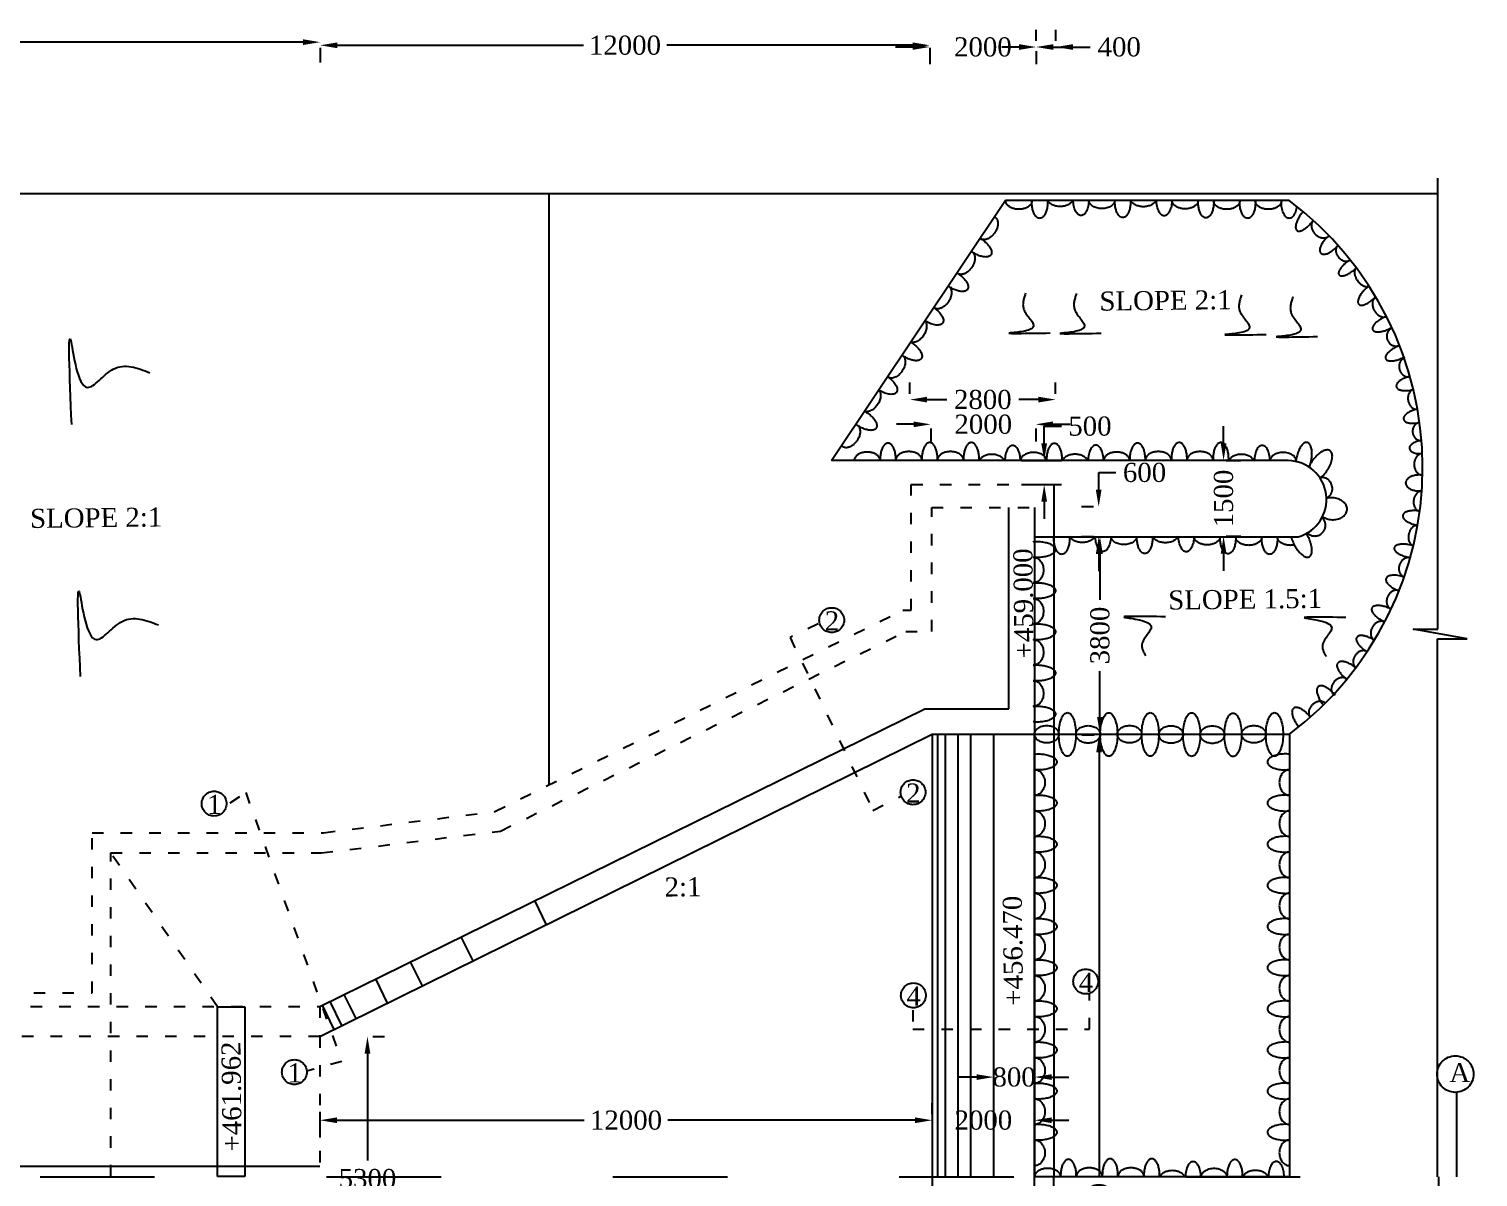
# Model space of a CAD drawing. Header units: inches. Extents: x 84.7 to 174.4, y 40.8 to 102.2.
# Drawn here: x 140.07 to 155.25, y 71.95 to 83.98 of the extents above; entities that cross this region are included whole.
import ezdxf

# ---------------------------------------------------------------- set-up
doc = ezdxf.new("R2010")
doc.units = ezdxf.units.IN
doc.header["$MEASUREMENT"] = 0
doc.linetypes.add('ACAD_ISO03W100', pattern=[30, 12, -18])
doc.layers.add('DIMENSION', color=7, linetype='Continuous')
doc.layers.add('DRAWING', color=7, linetype='Continuous')
doc.styles.get("Standard").update_dxf_attribs({"font": 'times.ttf', "height": 0.2})
doc.dimstyles.get("Standard").update_dxf_attribs({"dimtxt": 0.2, "dimasz": 0.18, "dimexe": 0.18, "dimexo": 0.0625, "dimgap": 0.09, "dimtad": 0, "dimtih": 1, "dimtoh": 1, "dimdec": 4, "dimzin": 0, "dimdsep": 46, "dimtxsty": 'Standard', "dimcen": 0.09, "dimadec": 0, "dimazin": 0, "dimtfac": 1, "dimtdec": 4, "dimtofl": 0, "dimtmove": 0, "dimatfit": 3, "dimfxl": 1, "dimtolj": 1, "dimtzin": 0, "dimarcsym": 0})
picture_1 = doc.add_image_def('image1.jpg', size_in_pixel=(7220, 4926))

# ---------------------------------------------------------------- blocks, each defined once
blk = doc.blocks.new('*D30')
at = {"layer": 'Defpoints', "color": 0, "linetype": 'ACAD_ISO03W100', "transparency": 16777216}
for p in [(106.516, 83.843), (143.124, 83.844), (143.124, 83.84)]:
    blk.add_point(p, dxfattribs=at)
at = {"layer": 'DIMENSION', "color": 0, "linetype": 'ACAD_ISO03W100', "lineweight": -2, "transparency": 16777216}
for p, q in [((106.516, 83.78), (106.516, 83.66)), ((106.696, 83.84), (124.373, 83.84)), ((142.944, 83.84), (125.268, 83.84)), ((143.124, 83.781), (143.124, 83.66))]:
    blk.add_line(p, q, dxfattribs=at)
at = {"layer": 'DIMENSION', "color": 0, "linetype": 'ACAD_ISO03W100', "transparency": 16777216}
for points in [[(106.696, 83.87), (106.696, 83.81), (106.516, 83.84)], [(142.944, 83.87), (142.944, 83.81), (143.124, 83.84)]]:
    blk.add_solid(points, dxfattribs=at)
at = {"layer": 'DIMENSION', "color": 0, "linetype": 'ACAD_ISO03W100', "transparency": 16777216, "insert": (124.82, 83.84), "char_height": 0.2, "attachment_point": 5}
blk.add_mtext('\\A1;68750', dxfattribs=at)
blk = doc.blocks.new('*D31')
at = {"layer": 'Defpoints', "color": 0, "linetype": 'ACAD_ISO03W100', "transparency": 16777216}
for p in [(143.124, 83.84), (149.508, 83.844), (149.508, 83.807)]:
    blk.add_point(p, dxfattribs=at)
at = {"layer": 'DIMENSION', "color": 0, "linetype": 'ACAD_ISO03W100', "lineweight": -2, "transparency": 16777216}
for p, q in [((143.304, 83.807), (145.88, 83.807)), ((149.328, 83.807), (146.753, 83.807)), ((149.508, 83.781), (149.508, 83.627)), ((143.124, 83.778), (143.124, 83.627))]:
    blk.add_line(p, q, dxfattribs=at)
at = {"layer": 'DIMENSION', "color": 0, "linetype": 'ACAD_ISO03W100', "transparency": 16777216}
for points in [[(143.304, 83.837), (143.304, 83.777), (143.124, 83.807)], [(149.328, 83.837), (149.328, 83.777), (149.508, 83.807)]]:
    blk.add_solid(points, dxfattribs=at)
at = {"layer": 'DIMENSION', "color": 0, "linetype": 'ACAD_ISO03W100', "transparency": 16777216, "insert": (146.316, 83.807), "char_height": 0.2, "attachment_point": 5}
blk.add_mtext('\\A1;12000', dxfattribs=at)
blk = doc.blocks.new('*D32')
at = {"layer": 'Defpoints', "color": 0, "linetype": 'ACAD_ISO03W100', "transparency": 16777216}
for p in [(149.508, 83.807), (150.623, 83.807), (150.623, 83.789)]:
    blk.add_point(p, dxfattribs=at)
at = {"layer": 'DIMENSION', "color": 0, "linetype": 'ACAD_ISO03W100', "lineweight": -2, "transparency": 16777216}
for p, q in [((149.328, 83.789), (149.148, 83.789)), ((150.803, 83.789), (150.983, 83.789)), ((149.508, 83.744), (149.508, 83.609)), ((150.623, 83.744), (150.623, 83.609))]:
    blk.add_line(p, q, dxfattribs=at)
at = {"layer": 'DIMENSION', "color": 0, "linetype": 'ACAD_ISO03W100', "transparency": 16777216}
for points in [[(149.328, 83.819), (149.328, 83.759), (149.508, 83.789)], [(150.803, 83.819), (150.803, 83.759), (150.623, 83.789)]]:
    blk.add_solid(points, dxfattribs=at)
at = {"layer": 'DIMENSION', "color": 0, "linetype": 'ACAD_ISO03W100', "transparency": 16777216, "insert": (150.065, 83.789), "char_height": 0.2, "attachment_point": 5}
blk.add_mtext('\\A1;2000', dxfattribs=at)
blk = doc.blocks.new('*D33')
at = {"layer": 'Defpoints', "color": 0, "linetype": 'ACAD_ISO03W100', "transparency": 16777216}
for p in [(150.623, 83.789), (150.829, 83.789), (150.829, 83.789)]:
    blk.add_point(p, dxfattribs=at)
at = {"layer": 'DIMENSION', "color": 0, "linetype": 'ACAD_ISO03W100', "lineweight": -2, "transparency": 16777216}
for p, q in [((150.623, 83.852), (150.623, 83.969)), ((150.829, 83.852), (150.829, 83.969)), ((150.443, 83.789), (150.263, 83.789)), ((151.009, 83.789), (151.189, 83.789))]:
    blk.add_line(p, q, dxfattribs=at)
at = {"layer": 'DIMENSION', "color": 0, "linetype": 'ACAD_ISO03W100', "transparency": 16777216}
for points in [[(150.443, 83.819), (150.443, 83.759), (150.623, 83.789)], [(151.009, 83.819), (151.009, 83.759), (150.829, 83.789)]]:
    blk.add_solid(points, dxfattribs=at)
at = {"layer": 'DIMENSION', "color": 0, "linetype": 'ACAD_ISO03W100', "transparency": 16777216, "insert": (151.493, 83.789), "char_height": 0.2, "attachment_point": 5}
blk.add_mtext('\\A1;400', dxfattribs=at)
blk = doc.blocks.new('*D87')
at = {"layer": 'Defpoints', "color": 0, "linetype": 'ACAD_ISO03W100', "transparency": 16777216}
for p in [(143.12, 72.7), (149.534, 72.7), (149.534, 72.548)]:
    blk.add_point(p, dxfattribs=at)
at = {"layer": 'DRAWING', "color": 0, "linetype": 'ACAD_ISO03W100', "lineweight": -2, "transparency": 16777216}
for p, q in [((143.12, 72.637), (143.12, 72.368)), ((149.534, 72.637), (149.534, 72.368)), ((143.3, 72.548), (145.89, 72.548)), ((149.354, 72.548), (146.764, 72.548))]:
    blk.add_line(p, q, dxfattribs=at)
at = {"layer": 'DRAWING', "color": 0, "linetype": 'ACAD_ISO03W100', "transparency": 16777216}
for points in [[(143.3, 72.578), (143.3, 72.518), (143.12, 72.548)], [(149.354, 72.578), (149.354, 72.518), (149.534, 72.548)]]:
    blk.add_solid(points, dxfattribs=at)
at = {"layer": 'DRAWING', "color": 0, "linetype": 'ACAD_ISO03W100', "transparency": 16777216, "insert": (146.327, 72.548), "char_height": 0.2, "attachment_point": 5}
blk.add_mtext('\\A1;12000', dxfattribs=at)
blk = doc.blocks.new('*D88')
at = {"layer": 'Defpoints', "color": 0, "linetype": 'ACAD_ISO03W100', "transparency": 16777216}
for p in [(149.534, 72.548), (150.606, 72.548), (150.606, 72.548)]:
    blk.add_point(p, dxfattribs=at)
at = {"layer": 'DRAWING', "color": 0, "linetype": 'ACAD_ISO03W100', "lineweight": -2, "transparency": 16777216}
for p, q in [((149.534, 72.61), (149.534, 72.728)), ((150.606, 72.61), (150.606, 72.728)), ((149.354, 72.548), (149.174, 72.548)), ((150.786, 72.548), (150.966, 72.548))]:
    blk.add_line(p, q, dxfattribs=at)
at = {"layer": 'DRAWING', "color": 0, "linetype": 'ACAD_ISO03W100', "transparency": 16777216}
for points in [[(149.354, 72.578), (149.354, 72.518), (149.534, 72.548)], [(150.786, 72.578), (150.786, 72.518), (150.606, 72.548)]]:
    blk.add_solid(points, dxfattribs=at)
at = {"layer": 'DRAWING', "color": 0, "linetype": 'ACAD_ISO03W100', "transparency": 16777216, "insert": (150.07, 72.548), "char_height": 0.2, "attachment_point": 5}
blk.add_mtext('\\A1;2000', dxfattribs=at)
blk = doc.blocks.new('*D89')
at = {"layer": 'Defpoints', "color": 0, "linetype": 'ACAD_ISO03W100', "transparency": 16777216}
for p in [(143.612, 73.426), (143.612, 70.446), (143.619, 70.446)]:
    blk.add_point(p, dxfattribs=at)
at = {"layer": 'DRAWING', "color": 0, "linetype": 'ACAD_ISO03W100', "lineweight": -2, "transparency": 16777216}
for p, q in [((143.674, 73.426), (143.799, 73.426)), ((143.619, 73.246), (143.619, 72.128)), ((143.619, 70.626), (143.619, 71.745)), ((143.674, 70.446), (143.799, 70.446))]:
    blk.add_line(p, q, dxfattribs=at)
at = {"layer": 'DRAWING', "color": 0, "linetype": 'ACAD_ISO03W100', "transparency": 16777216}
for points in [[(143.589, 73.246), (143.649, 73.246), (143.619, 73.426)], [(143.589, 70.626), (143.649, 70.626), (143.619, 70.446)]]:
    blk.add_solid(points, dxfattribs=at)
at = {"layer": 'DRAWING', "color": 0, "linetype": 'ACAD_ISO03W100', "transparency": 16777216, "insert": (143.619, 71.936), "char_height": 0.2, "attachment_point": 5}
blk.add_mtext('\\A1;5300', dxfattribs=at)
blk = doc.blocks.new('*D90')
at = {"layer": 'Defpoints', "color": 0, "linetype": 'ACAD_ISO03W100', "transparency": 16777216}
for p in [(152.55, 79.457), (152.586, 79.457), (152.55, 78.664)]:
    blk.add_point(p, dxfattribs=at)
at = {"layer": 'DRAWING', "color": 0, "linetype": 'ACAD_ISO03W100', "lineweight": -2, "transparency": 16777216}
for p, q in [((152.586, 79.637), (152.586, 79.817)), ((152.613, 79.457), (152.766, 79.457)), ((152.613, 78.664), (152.766, 78.664)), ((152.586, 78.484), (152.586, 78.304))]:
    blk.add_line(p, q, dxfattribs=at)
at = {"layer": 'DRAWING', "color": 0, "linetype": 'ACAD_ISO03W100', "transparency": 16777216}
for points in [[(152.556, 79.637), (152.616, 79.637), (152.586, 79.457)], [(152.556, 78.484), (152.616, 78.484), (152.586, 78.664)]]:
    blk.add_solid(points, dxfattribs=at)
at = {"layer": 'DRAWING', "color": 0, "linetype": 'ACAD_ISO03W100', "transparency": 16777216, "insert": (152.586, 79.06), "char_height": 0.2, "attachment_point": 5, "rotation": 90}
blk.add_mtext('\\A1;1500', dxfattribs=at)
blk = doc.blocks.new('*D91')
at = {"layer": 'Defpoints', "color": 0, "linetype": 'ACAD_ISO03W100', "transparency": 16777216}
for p in [(151.278, 78.972), (151.286, 78.972), (151.286, 78.659)]:
    blk.add_point(p, dxfattribs=at)
at = {"layer": 'DRAWING', "color": 0, "linetype": 'ACAD_ISO03W100', "lineweight": -2, "transparency": 16777216}
for p, q in [((151.278, 79.152), (151.278, 79.332)), ((151.278, 79.332), (151.458, 79.332)), ((151.224, 78.972), (151.098, 78.972)), ((151.224, 78.659), (151.098, 78.659)), ((151.278, 78.479), (151.278, 78.299))]:
    blk.add_line(p, q, dxfattribs=at)
at = {"layer": 'DRAWING', "color": 0, "linetype": 'ACAD_ISO03W100', "transparency": 16777216}
for points in [[(151.248, 79.152), (151.308, 79.152), (151.278, 78.972)], [(151.248, 78.479), (151.308, 78.479), (151.278, 78.659)]]:
    blk.add_solid(points, dxfattribs=at)
at = {"layer": 'DRAWING', "color": 0, "linetype": 'ACAD_ISO03W100', "transparency": 16777216, "insert": (151.758, 79.332), "char_height": 0.2, "attachment_point": 5}
blk.add_mtext('\\A1;600', dxfattribs=at)
blk = doc.blocks.new('*D92')
at = {"layer": 'Defpoints', "color": 0, "linetype": 'ACAD_ISO03W100', "transparency": 16777216}
for p in [(150.406, 79.457), (150.707, 79.457), (150.406, 79.206)]:
    blk.add_point(p, dxfattribs=at)
at = {"layer": 'DRAWING', "color": 0, "linetype": 'ACAD_ISO03W100', "lineweight": -2, "transparency": 16777216}
for p, q in [((150.707, 79.637), (150.707, 79.817)), ((150.707, 79.817), (150.887, 79.817)), ((150.468, 79.457), (150.887, 79.457)), ((150.468, 79.206), (150.887, 79.206)), ((150.707, 79.026), (150.707, 78.846))]:
    blk.add_line(p, q, dxfattribs=at)
at = {"layer": 'DRAWING', "color": 0, "linetype": 'ACAD_ISO03W100', "transparency": 16777216}
for points in [[(150.677, 79.637), (150.737, 79.637), (150.707, 79.457)], [(150.677, 79.026), (150.737, 79.026), (150.707, 79.206)]]:
    blk.add_solid(points, dxfattribs=at)
at = {"layer": 'DRAWING', "color": 0, "linetype": 'ACAD_ISO03W100', "transparency": 16777216, "insert": (151.186, 79.817), "char_height": 0.2, "attachment_point": 5}
blk.add_mtext('\\A1;500', dxfattribs=at)
blk = doc.blocks.new('*D93')
at = {"layer": 'Defpoints', "color": 0, "linetype": 'ACAD_ISO03W100', "transparency": 16777216}
for p in [(149.519, 79.854), (150.618, 79.854), (150.618, 79.837)]:
    blk.add_point(p, dxfattribs=at)
at = {"layer": 'DRAWING', "color": 0, "linetype": 'ACAD_ISO03W100', "lineweight": -2, "transparency": 16777216}
for p, q in [((149.339, 79.837), (149.159, 79.837)), ((150.798, 79.837), (150.978, 79.837)), ((149.519, 79.792), (149.519, 79.657)), ((150.618, 79.792), (150.618, 79.657))]:
    blk.add_line(p, q, dxfattribs=at)
at = {"layer": 'DRAWING', "color": 0, "linetype": 'ACAD_ISO03W100', "transparency": 16777216}
for points in [[(149.339, 79.867), (149.339, 79.807), (149.519, 79.837)], [(150.798, 79.867), (150.798, 79.807), (150.618, 79.837)]]:
    blk.add_solid(points, dxfattribs=at)
at = {"layer": 'DRAWING', "color": 0, "linetype": 'ACAD_ISO03W100', "transparency": 16777216, "insert": (150.069, 79.837), "char_height": 0.2, "attachment_point": 5}
blk.add_mtext('\\A1;2000', dxfattribs=at)
blk = doc.blocks.new('*D94')
at = {"layer": 'Defpoints', "color": 0, "linetype": 'ACAD_ISO03W100', "transparency": 16777216}
for p in [(149.301, 80.094), (150.827, 80.096), (150.827, 80.094)]:
    blk.add_point(p, dxfattribs=at)
at = {"layer": 'DRAWING', "color": 0, "linetype": 'ACAD_ISO03W100', "lineweight": -2, "transparency": 16777216}
for p, q in [((149.301, 80.156), (149.301, 80.276)), ((150.827, 80.156), (150.827, 80.276)), ((149.481, 80.096), (149.687, 80.096)), ((150.647, 80.096), (150.441, 80.096))]:
    blk.add_line(p, q, dxfattribs=at)
at = {"layer": 'DRAWING', "color": 0, "linetype": 'ACAD_ISO03W100', "transparency": 16777216}
for points in [[(149.481, 80.126), (149.481, 80.066), (149.301, 80.096)], [(150.647, 80.126), (150.647, 80.066), (150.827, 80.096)]]:
    blk.add_solid(points, dxfattribs=at)
at = {"layer": 'DRAWING', "color": 0, "linetype": 'ACAD_ISO03W100', "transparency": 16777216, "insert": (150.064, 80.096), "char_height": 0.2, "attachment_point": 5}
blk.add_mtext('\\A1;2800', dxfattribs=at)
blk = doc.blocks.new('*D95')
at = {"layer": 'Defpoints', "color": 0, "linetype": 'ACAD_ISO03W100', "transparency": 16777216}
for p in [(151.278, 78.659), (151.278, 76.591), (151.291, 76.591)]:
    blk.add_point(p, dxfattribs=at)
at = {"layer": 'DRAWING', "color": 0, "linetype": 'ACAD_ISO03W100', "lineweight": -2, "transparency": 16777216}
for p, q in [((151.341, 78.659), (151.471, 78.659)), ((151.291, 78.479), (151.291, 77.999)), ((151.291, 76.771), (151.291, 77.251)), ((151.341, 76.591), (151.471, 76.591))]:
    blk.add_line(p, q, dxfattribs=at)
at = {"layer": 'DRAWING', "color": 0, "linetype": 'ACAD_ISO03W100', "transparency": 16777216}
for points in [[(151.261, 78.479), (151.321, 78.479), (151.291, 78.659)], [(151.261, 76.771), (151.321, 76.771), (151.291, 76.591)]]:
    blk.add_solid(points, dxfattribs=at)
at = {"layer": 'DRAWING', "color": 0, "linetype": 'ACAD_ISO03W100', "transparency": 16777216, "insert": (151.291, 77.625), "char_height": 0.2, "attachment_point": 5, "rotation": 90}
blk.add_mtext('\\A1;3800', dxfattribs=at)
blk = doc.blocks.new('*D96')
at = {"layer": 'Defpoints', "color": 0, "linetype": 'ACAD_ISO03W100', "transparency": 16777216}
for p in [(151.282, 76.582), (151.294, 76.582), (151.276, 67.319)]:
    blk.add_point(p, dxfattribs=at)
at = {"layer": 'DRAWING', "color": 0, "linetype": 'ACAD_ISO03W100', "lineweight": -2, "transparency": 16777216}
for p, q in [((151.232, 76.582), (151.102, 76.582)), ((151.282, 76.402), (151.282, 71.95)), ((151.282, 67.499), (151.282, 71.077)), ((151.338, 67.319), (151.462, 67.319))]:
    blk.add_line(p, q, dxfattribs=at)
at = {"layer": 'DRAWING', "color": 0, "linetype": 'ACAD_ISO03W100', "transparency": 16777216}
for points in [[(151.252, 76.402), (151.312, 76.402), (151.282, 76.582)], [(151.252, 67.499), (151.312, 67.499), (151.282, 67.319)]]:
    blk.add_solid(points, dxfattribs=at)
at = {"layer": 'DRAWING', "color": 0, "linetype": 'ACAD_ISO03W100', "transparency": 16777216, "insert": (151.282, 71.514), "char_height": 0.2, "attachment_point": 5, "rotation": 90}
blk.add_mtext('\\A1;17000', dxfattribs=at)
blk = doc.blocks.new('*D123')
at = {"layer": 'Defpoints', "color": 0, "linetype": 'ACAD_ISO03W100', "transparency": 16777216}
for p in [(150.178, 72.974), (150.606, 73), (150.606, 72.974)]:
    blk.add_point(p, dxfattribs=at)
at = {"layer": 'DIMENSION', "color": 0, "linetype": 'ACAD_ISO03W100', "lineweight": -2, "transparency": 16777216}
for p, q in [((150.178, 73.036), (150.178, 73.18)), ((150.606, 73.036), (150.606, 73.18)), ((149.998, 73), (149.818, 73)), ((150.786, 73), (150.966, 73))]:
    blk.add_line(p, q, dxfattribs=at)
at = {"layer": 'DIMENSION', "color": 0, "linetype": 'ACAD_ISO03W100', "transparency": 16777216}
for points in [[(149.998, 73.03), (149.998, 72.97), (150.178, 73)], [(150.786, 73.03), (150.786, 72.97), (150.606, 73)]]:
    blk.add_solid(points, dxfattribs=at)
at = {"layer": 'DIMENSION', "color": 0, "linetype": 'ACAD_ISO03W100', "transparency": 16777216, "insert": (150.392, 73), "char_height": 0.2, "attachment_point": 5}
blk.add_mtext('\\A1;800', dxfattribs=at)

msp = doc.modelspace()

# ---------------------------------------------------------------- linework, layer by layer
at = {"layer": 'DRAWING', "linetype": 'ACAD_ISO03W100', "ltscale": 0.01}
for p, q in [((149.31529, 77.89033), (149.31529, 79.20638)), ((149.31529, 79.20638), (150.80906, 79.20638)), ((149.52972, 77.66833), (149.52972, 78.96613)), ((149.52972, 78.96613), (150.60644, 78.96613)), ((144.95205, 75.78057), (149.22533, 77.89033)), ((149.22533, 77.89033), (149.31529, 77.89033)), ((145.01389, 75.57741), (149.25612, 77.66833)), ((149.25612, 77.66833), (149.52972, 77.66833)), ((143.1601, 75.55942), (144.95205, 75.78057)), ((140.73369, 73.88278), (140.73369, 75.55942)), ((140.73369, 75.55942), (143.1601, 75.55942)), ((143.13754, 75.34711), (145.01389, 75.57741)), ((140.93066, 71.95969), (140.93066, 75.34711)), ((140.93066, 75.34711), (143.13754, 75.34711))]:
    msp.add_line(p, q, dxfattribs=at)
at = {"layer": 'DRAWING', "ltscale": 0.01}
for p, q in [((150.80906, 79.20638), (150.80906, 71.95484)), ((150.60644, 78.96613), (150.60644, 71.95484)), ((150.60644, 64.94355), (150.60644, 71.95484)), ((150.80906, 64.7033), (150.80906, 71.95484))]:
    msp.add_line(p, q, dxfattribs=at)
at = {"layer": 'DRAWING', "linetype": 'ACAD_ISO03W100'}
for points in [[(154.82772, 71.95484), (154.82772, 77.59009), (155.13766, 77.59009), (154.57305, 77.69194), (154.8301, 77.69194), (154.8301, 82.41389)], [(145.51991, 82.25403), (145.51991, 76.06092)], [(153.2624, 79.45676), (148.48071, 79.45676), (150.30154, 82.18327), (153.27037, 82.18327)], [(143.1199, 73.74003), (149.45764, 76.85697), (150.33685, 76.85697), (150.33685, 78.96613)], [(150.60644, 78.65874), (153.36633, 78.65874)], [(143.1199, 73.42623), (149.53417, 76.59088), (150.60644, 76.59088)], [(149.53417, 76.59088), (149.53417, 67.3188)], [(149.5909, 76.59088), (149.5909, 71.95484)], [(149.66811, 76.59088), (149.66811, 71.95484)], [(149.80244, 76.59088), (149.80244, 71.95484)], [(149.93678, 76.59088), (149.93678, 71.95484)], [(150.17765, 76.59088), (150.17765, 71.95484)], [(145.36692, 74.84862), (145.49142, 74.59628)], [(144.59738, 74.46895), (144.72188, 74.21661)], [(144.06732, 74.20743), (144.19181, 73.95509)], [(143.70241, 74.02739), (143.82691, 73.77505)], [(143.22401, 73.79136), (143.34851, 73.53902)], [(143.37274, 73.86474), (143.49724, 73.6124)], [(143.14348, 73.75163), (143.26798, 73.49929)]]:
    msp.add_lwpolyline(points, dxfattribs=at)
at = {"layer": 'DRAWING'}
for points in [[(137.53655, 82.25403), (154.8301, 82.25403)], [(92.37071, 71.95484), (92.37071, 68.95601), (91.86949, 68.95601), (92.76948, 68.63257), (92.37436, 68.63257), (92.37436, 63.51452), (154.81658, 63.51452), (154.81658, 68.7562), (155.17506, 68.7562), (154.29137, 68.94757), (154.84136, 68.94757), (154.84136, 71.95484)], [(106.49099, 72.06836), (143.1199, 72.06836)]]:
    msp.add_lwpolyline(points, dxfattribs=at)
at = {"layer": 'DRAWING', "linetype": 'ACAD_ISO03W100', "ltscale": 0.01}
for points in [[(148.34079, 77.74835), (148.04478, 77.60598), (148.91327, 75.79248), (149.20343, 75.93863)], [(142.18158, 75.87205), (142.34407, 75.98026), (143.34885, 73.16459), (142.97957, 73.0613)], [(142.0464, 73.73704), (140.93066, 75.34711)], [(108.92459, 73.88278), (140.73369, 73.88278)], [(149.3299, 73.70189), (149.3299, 73.50178), (151.18029, 73.50178), (151.18029, 73.86536)], [(143.1199, 73.42623), (143.1199, 71.97287)]]:
    msp.add_lwpolyline(points, dxfattribs=at)
at = {"layer": 'DRAWING', "linetype": 'ACAD_ISO03W100'}
for points in [[(150.60644, 76.59088), (153.27736, 76.59088), (153.27736, 71.95484), (150.60644, 71.95484)], [(142.0464, 73.73704), (142.33612, 73.73704), (142.33612, 71.95782), (142.0464, 71.95782)]]:
    msp.add_lwpolyline(points, close=True, dxfattribs=at)
at = {"layer": 'DRAWING', "linetype": 'ACAD_ISO03W100', "ltscale": 0.01}
msp.add_lwpolyline([(106.49099, 73.74003), (143.1199, 73.74003), (143.1199, 73.42623), (106.49099, 73.42623)], close=True, dxfattribs=at)
at = {"layer": 'DRAWING', "linetype": 'ACAD_ISO03W100', "ltscale": 0.1}
msp.add_lwpolyline([(92.18963, 72.87148), (92.18963, 71.95484), (155.02789, 71.95484), (155.02789, 72.84073)], dxfattribs=at)
at = {"layer": 'DRAWING', "linetype": 'ACAD_ISO03W100'}
for centre, radius in [((148.48128, 77.78641), 0.13013), ((149.33327, 75.98339), 0.13013), ((142.01273, 75.86442), 0.13013), ((151.14193, 74.00099), 0.13013), ((149.33726, 73.85591), 0.13013), ((142.85367, 73.05244), 0.13013), ((155.01282, 73.0312), 0.19106)]:
    msp.add_circle(centre, radius, dxfattribs=at)
for centre, radius, start, end in [((151.17462, 79.38445), 3.49651, 306.969078, 53.174192), ((153.25805, 79.05042), 0.40636, 285.4544, 89.386782)]:
    msp.add_arc(centre, radius, start, end, dxfattribs=at)
at = {"layer": 'DRAWING', "linetype": 'ACAD_ISO03W100', "extrusion": (0, 0, -1)}
for centre, major_axis, ratio, start_param, end_param in [((150.44162, 82.17808), (-0.13669, 0), 0.65225878, 3.08338126, 6.34139671), ((150.65995, 82.16144), (0, -0.16713), 0.4909089, 4.58137494, 7.98499568), ((150.87454, 82.20721), (-0.13669, 0), 0.65225878, 3.41344566, 6.0113323), ((151.09287, 82.19056), (0, -0.16713), 0.4909089, 4.75604533, 7.81032529), ((151.31137, 82.18589), (-0.13669, 0), 0.65225878, 3.17096574, 6.25381222), ((151.52969, 82.16924), (0, -0.16713), 0.4909089, 4.62835442, 7.9380162), ((151.74565, 82.20534), (-0.13669, 0), 0.65225878, 3.39172166, 6.0330563), ((151.96398, 82.18869), (0, -0.16713), 0.4909089, 4.74484075, 7.82152986), ((152.18267, 82.18327), (-0.13669, 0), 0.65225878, 3.14159265, 6.28318531), ((152.401, 82.16662), (0, -0.16713), 0.4909089, 4.61262046, 7.95375015), ((152.61909, 82.17808), (-0.13669, 0), 0.65225878, 3.08338126, 6.34139671), ((152.83742, 82.16144), (0, -0.16713), 0.4909089, 4.58137494, 7.98499568), ((153.05521, 82.17808), (-0.13669, 0), 0.65225878, 3.08338126, 6.34139671), ((153.27354, 82.16144), (0, -0.16713), 0.4909089, 4.96612409, 7.98499568), ((150.11594, 81.89506), (-0.07547, -0.11396), 0.65225878, 3.08338126, 6.34139671), ((150.00956, 81.70428), (0.13934, -0.09228), 0.4909089, 4.58137494, 7.98499568), ((149.87513, 81.53145), (-0.07547, -0.11396), 0.65225878, 3.08338126, 6.34139671), ((149.76426, 81.34329), (0.13934, -0.09228), 0.4909089, 4.61262046, 7.95375015), ((149.62983, 81.17045), (-0.07547, -0.11396), 0.65225878, 3.14159265, 6.28318531), ((149.50456, 80.99112), (0.13934, -0.09228), 0.4909089, 4.74484075, 7.82152986), ((149.37013, 80.81828), (-0.07547, -0.11396), 0.65225878, 3.39172166, 6.0330563), ((149.28098, 80.6183), (0.13934, -0.09228), 0.4909089, 4.62835442, 7.9380162), ((149.14655, 80.44546), (-0.07547, -0.11396), 0.65225878, 3.17096574, 6.25381222), ((149.02201, 80.26587), (0.13934, -0.09228), 0.4909089, 4.75604533, 7.81032529), ((148.88758, 80.09304), (-0.07547, -0.11396), 0.65225878, 3.41344566, 6.0113323), ((148.80725, 79.88885), (0.13934, -0.09228), 0.4909089, 4.58137494, 7.98499568), ((148.67282, 79.71601), (-0.07547, -0.11396), 0.65225878, 3.08338126, 6.34139671), ((150.8907, 78.6421), (0, -0.16713), 0.4909089, 4.58137494, 7.98499568), ((151.10529, 78.68787), (-0.13669, 0), 0.65225878, 3.41344566, 6.0113323), ((151.32362, 78.67123), (0, -0.16713), 0.4909089, 4.75604533, 7.81032529), ((151.54212, 78.66655), (-0.13669, 0), 0.65225878, 3.17096574, 6.25381222), ((151.76045, 78.6499), (0, -0.16713), 0.4909089, 4.62835442, 7.9380162), ((151.97641, 78.686), (-0.13669, 0), 0.65225878, 3.39172166, 6.0330563), ((152.19473, 78.66935), (0, -0.16713), 0.4909089, 4.74484075, 7.82152986), ((152.41342, 78.66393), (-0.13669, 0), 0.65225878, 3.14159265, 6.28318531), ((152.63175, 78.64729), (0, -0.16713), 0.4909089, 4.61262046, 7.95375015), ((152.84984, 78.65874), (-0.13669, 0), 0.65225878, 3.08338126, 6.34139671), ((153.06817, 78.6421), (0, -0.16713), 0.4909089, 4.58137494, 7.98499568), ((153.28597, 78.65874), (-0.13669, 0), 0.65225878, 4.40445184, 6.34139671), ((150.63438, 78.52571), (0.19007, 0), 0.43915429, 4.48832776, 8.07804286), ((150.59215, 78.31023), (0, 0.1341), 0.80523121, 0, 3.14159265), ((150.63438, 78.09476), (0.19007, 0), 0.43915429, 4.48832776, 8.07804286), ((150.59215, 77.87928), (0, 0.1341), 0.80523121, 0, 3.14159265), ((150.63438, 77.6638), (0.19007, 0), 0.43915429, 4.48832776, 8.07804286), ((150.59215, 77.44832), (0, 0.1341), 0.80523121, 0, 3.14159265), ((150.63438, 77.23284), (0.19007, 0), 0.43915429, 4.48832776, 8.07804286), ((150.59215, 77.01736), (0, 0.1341), 0.80523121, 0, 3.14159265), ((150.63438, 76.80189), (0.19007, 0), 0.43915429, 4.48832776, 8.07804286), ((150.64867, 76.30094), (0.19007, 0), 0.43915429, 4.48832776, 8.07804286), ((150.60644, 76.08546), (0, 0.1341), 0.80523121, 0, 3.14159265), ((150.64867, 75.86998), (0.19007, 0), 0.43915429, 4.48832776, 8.07804286), ((150.60644, 75.6545), (0, 0.1341), 0.80523121, 0, 3.14159265), ((150.64867, 75.43902), (0.19007, 0), 0.43915429, 4.48832776, 8.07804286), ((150.60644, 75.22355), (0, 0.1341), 0.80523121, 0, 3.14159265), ((150.64867, 75.00807), (0.19007, 0), 0.43915429, 4.48832776, 8.07804286), ((150.60644, 74.79259), (0, 0.1341), 0.80523121, 0, 3.14159265), ((150.64867, 74.57711), (0.19007, 0), 0.43915429, 4.48832776, 8.07804286), ((150.60644, 74.36163), (0, 0.1341), 0.80523121, 0, 3.14159265), ((150.64867, 74.14615), (0.19007, 0), 0.43915429, 4.48832776, 8.07804286), ((150.60644, 73.93068), (0, 0.1341), 0.80523121, 0, 3.14159265), ((150.64867, 73.7152), (0.19007, 0), 0.43915429, 4.48832776, 8.07804286), ((150.60644, 73.49972), (0, 0.1341), 0.80523121, 0, 3.14159265), ((150.64867, 73.28424), (0.19007, 0), 0.43915429, 4.48832776, 8.07804286), ((150.60644, 73.06876), (0, 0.1341), 0.80523121, 0, 3.14159265), ((150.64867, 72.85329), (0.19007, 0), 0.43915429, 4.48832776, 8.07804286), ((150.60644, 72.63781), (0, 0.1341), 0.80523121, 0, 3.14159265), ((150.64867, 72.42233), (0.19007, 0), 0.43915429, 4.48832776, 8.07804286), ((150.60644, 72.20685), (0, 0.1341), 0.80523121, 0, 3.14159265)]:
    msp.add_ellipse(centre, major_axis=major_axis, ratio=ratio, start_param=start_param, end_param=end_param, dxfattribs=at)
at = {"layer": 'DRAWING', "linetype": 'ACAD_ISO03W100'}
for centre, major_axis, ratio, start_param, end_param in [((153.46294, 82.00795), (-0.10885, -0.14061), 0.39653117, 4.60729128, 7.91280231), ((153.60852, 81.89214), (0.08239, -0.07997), 0.77901603, 3.14159265, 6.28318531), ((153.71022, 81.7353), (-0.10558, -0.10546), 0.47384943, 4.43642762, 8.09494909), ((153.84825, 81.63554), (0.06396, -0.07596), 0.76402501, 3.14159265, 6.28318531), ((153.90794, 81.48948), (-0.11204, -0.08751), 0.39167897, 4.37909797, 8.18198262), ((154.04262, 81.38113), (0.06618, -0.09506), 0.57580655, 3.14159265, 6.28318531), ((154.11627, 81.20525), (-0.11456, -0.11107), 0.41813923, 4.38774147, 7.99756019), ((154.23567, 81.07023), (0.05634, -0.10231), 0.70105543, 3.14159265, 6.28318531), ((154.29379, 80.89662), (-0.14699, -0.06829), 0.40994734, 4.53606276, 8.04373338), ((154.38968, 80.75518), (0.03923, -0.09202), 0.94489489, 3.14159265, 6.28318531), ((154.4307, 80.59186), (-0.14699, -0.06829), 0.40994734, 4.53606276, 8.04373338), ((154.50868, 80.43303), (0.03012, -0.09578), 0.82596171, 3.14159265, 6.28318531), ((154.54243, 80.26631), (-0.14739, -0.03464), 0.46315639, 4.61545435, 7.88109581), ((154.59589, 80.09819), (0.02144, -0.10277), 0.74305947, 3.14159265, 6.28318531), ((154.61904, 79.92413), (-0.14739, -0.03464), 0.46315639, 4.61545435, 7.88109581), ((154.64945, 79.76155), (0.0102, -0.09398), 0.88989867, 3.14159265, 6.28318531), ((148.85282, 79.45676), (-0.13669, 0), 0.65225878, 3.14159265, 6.28318531), ((149.07115, 79.4734), (0, 0.16713), 0.4909089, 4.61262046, 7.95375015), ((149.28924, 79.46194), (-0.13669, 0), 0.65225878, 3.08338126, 6.34139671), ((149.50757, 79.47859), (0, 0.16713), 0.4909089, 4.58137494, 7.98499568), ((149.72536, 79.46194), (-0.13669, 0), 0.65225878, 3.08338126, 6.34139671), ((149.94369, 79.47859), (0, 0.16713), 0.4909089, 4.58137494, 7.98499568), ((150.37661, 79.44946), (0, 0.16713), 0.4909089, 4.75604533, 7.81032529), ((150.59511, 79.45414), (-0.13669, 0), 0.65225878, 3.17096574, 6.25381222), ((150.81344, 79.47079), (0, 0.16713), 0.4909089, 4.62835442, 7.9380162), ((151.24772, 79.45133), (0, 0.16713), 0.4909089, 4.74484075, 7.82152986), ((151.46641, 79.45676), (-0.13669, 0), 0.65225878, 3.14159265, 6.28318531), ((151.68474, 79.4734), (0, 0.16713), 0.4909089, 4.61262046, 7.95375015), ((151.90283, 79.46194), (-0.13669, 0), 0.65225878, 3.08338126, 6.34139671), ((152.12116, 79.47859), (0, 0.16713), 0.4909089, 4.58137494, 7.98499568), ((152.33896, 79.46194), (-0.13669, 0), 0.65225878, 3.08338126, 6.34139671), ((152.55728, 79.47859), (0, 0.16713), 0.4909089, 4.58137494, 7.98499568), ((152.9902, 79.44946), (0, 0.16713), 0.4909089, 4.75604533, 7.81032529), ((153.2087, 79.45414), (-0.13669, 0), 0.65225878, 3.17096574, 6.25381222), ((153.42703, 79.47079), (0.03458, 0.17638), 0.43727942, 4.31033967, 8.01882813), ((153.59217, 79.40281), (-0.10934, -0.15735), 0.48183873, 1.00420597, 5.10807277), ((154.6651, 79.59952), (-0.13265, -0.01559), 0.51089288, 4.69344808, 7.81621643), ((154.66913, 79.41787), (0.00108, -0.1133), 0.77369712, 3.14159265, 6.28318531), ((150.15828, 79.43282), (-0.13669, 0), 0.65225878, 3.41344566, 6.0113323), ((151.0294, 79.43469), (-0.13669, 0), 0.65225878, 3.39172166, 6.0330563), ((152.77188, 79.43282), (-0.13669, 0), 0.65225878, 3.41344566, 6.0113323), ((153.63294, 79.17326), (-0.03521, 0.10182), 0.84355756, 3.09299737, 6.29321688), ((154.63742, 79.22292), (-0.14479, 0), 0.5789612, 4.48390526, 8.02876432), ((153.72375, 78.95297), (0.15568, -0.01111), 0.7366056, 4.05192541, 8.29795955), ((154.65169, 79.03147), (-0.01057, -0.10413), 0.7242325, 3.14159265, 6.28318531), ((154.62355, 78.85511), (-0.1604, 0.02771), 0.45586601, 4.68159608, 7.90189046), ((153.54213, 78.77896), (0.07784, 0.08145), 0.98082029, 3.11913156, 6.3056787), ((154.59584, 78.67075), (-0.02189, -0.10491), 0.67799788, 3.14159265, 6.28318531), ((153.39736, 78.62064), (0.08525, -0.17216), 0.43533313, 4.28199814, 8.0685572), ((154.52819, 78.51035), (-0.15519, 0.03204), 0.41066628, 4.49879231, 8.025666), ((154.50903, 78.33743), (-0.03144, -0.10014), 0.81062267, 3.14159265, 6.28318531), ((154.45094, 78.1653), (-0.163, 0.05629), 0.44506283, 4.70263385, 7.84263477), ((154.38249, 77.99729), (-0.04144, -0.09584), 0.8244024, 3.14159265, 6.28318531), ((154.29916, 77.83814), (-0.1604, 0.07448), 0.42530081, 4.64824557, 7.89704401), ((154.22001, 77.67), (-0.05338, -0.09482), 0.80194522, 3.14159265, 6.28318531), ((154.12216, 77.51876), (-0.14132, 0.0866), 0.43096489, 4.66146901, 7.89240561), ((154.03124, 77.3708), (-0.059, -0.08369), 0.78944404, 3.14159265, 6.28318531), ((153.91915, 77.23067), (-0.13785, 0.10566), 0.44434909, 4.66739829, 7.88882189), ((153.68851, 76.95423), (-0.1104, 0.13587), 0.45179686, 4.6617214, 7.92363996), ((153.8081, 77.08682), (-0.06977, -0.07997), 0.78903216, 3.14159265, 6.28318531), ((153.42879, 76.72652), (-0.1104, 0.13587), 0.45179686, 4.6617214, 7.92363996), ((153.57288, 76.84227), (-0.07719, -0.07282), 0.76324041, 3.14159265, 6.28318531), ((153.23513, 76.30094), (-0.19007, 0), 0.43915429, 4.48832776, 8.07804286), ((153.27736, 76.08546), (0, 0.1341), 0.80523121, 0, 3.14159265), ((153.23513, 75.86998), (-0.19007, 0), 0.43915429, 4.48832776, 8.07804286), ((153.27736, 75.6545), (0, 0.1341), 0.80523121, 0, 3.14159265), ((153.23513, 75.43902), (-0.19007, 0), 0.43915429, 4.48832776, 8.07804286), ((153.27736, 75.22355), (0, 0.1341), 0.80523121, 0, 3.14159265), ((153.23513, 75.00807), (-0.19007, 0), 0.43915429, 4.48832776, 8.07804286), ((153.27736, 74.79259), (0, 0.1341), 0.80523121, 0, 3.14159265), ((153.23513, 74.57711), (-0.19007, 0), 0.43915429, 4.48832776, 8.07804286), ((153.27736, 74.36163), (0, 0.1341), 0.80523121, 0, 3.14159265), ((153.23513, 74.14615), (-0.19007, 0), 0.43915429, 4.48832776, 8.07804286), ((153.27736, 73.93068), (0, 0.1341), 0.80523121, 0, 3.14159265), ((153.23513, 73.7152), (-0.19007, 0), 0.43915429, 4.48832776, 8.07804286), ((153.27736, 73.49972), (0, 0.1341), 0.80523121, 0, 3.14159265), ((153.23513, 73.28424), (-0.19007, 0), 0.43915429, 4.48832776, 8.07804286), ((153.27736, 73.06876), (0, 0.1341), 0.80523121, 0, 3.14159265), ((153.23513, 72.85329), (-0.19007, 0), 0.43915429, 4.48832776, 8.07804286), ((153.27736, 72.63781), (0, 0.1341), 0.80523121, 0, 3.14159265), ((153.23513, 72.42233), (-0.19007, 0), 0.43915429, 4.48832776, 8.07804286), ((153.27736, 72.20685), (0, 0.1341), 0.80523121, 0, 3.14159265), ((150.96146, 71.97149), (0, 0.16713), 0.4909089, 4.61262046, 7.95375015), ((151.39788, 71.97667), (0, 0.16713), 0.4909089, 4.58137494, 7.98499568), ((151.834, 71.97667), (0, 0.16713), 0.4909089, 4.58137494, 7.98499568), ((152.26692, 71.94755), (0, 0.16713), 0.4909089, 4.75604533, 7.81032529), ((152.70375, 71.96887), (0, 0.16713), 0.4909089, 4.62835442, 7.9380162), ((153.13803, 71.94942), (0, 0.16713), 0.4909089, 4.74484075, 7.82152986), ((150.74313, 71.95484), (-0.13669, 0), 0.65225878, 3.14159265, 6.28318531), ((151.17955, 71.96003), (-0.13669, 0), 0.65225878, 3.08338126, 6.34139671), ((151.61568, 71.96003), (-0.13669, 0), 0.65225878, 3.08338126, 6.34139671), ((152.0486, 71.9309), (-0.13669, 0), 0.65225878, 3.41344566, 6.0113323), ((152.48542, 71.95222), (-0.13669, 0), 0.65225878, 3.17096574, 6.25381222), ((152.91971, 71.93277), (-0.13669, 0), 0.65225878, 3.39172166, 6.0330563)]:
    msp.add_ellipse(centre, major_axis=major_axis, ratio=ratio, start_param=start_param, end_param=end_param, dxfattribs=at)
for centre, major_axis, ratio in [((150.95025, 76.58938), (0, 0.22818), 0.39428543), ((151.38403, 76.58788), (0, 0.22818), 0.39428543), ((151.8178, 76.58938), (0, 0.22818), 0.39428543), ((152.25158, 76.58667), (0, 0.22818), 0.39428543), ((152.68536, 76.58517), (0, 0.22818), 0.39428543), ((153.11911, 76.58938), (0, 0.22818), 0.39428543), ((150.73359, 76.59088), (-0.12715, 0), 0.71928191), ((151.16737, 76.58938), (-0.12715, 0), 0.71928191), ((151.60114, 76.59088), (-0.12715, 0), 0.71928191), ((152.03492, 76.58818), (-0.12715, 0), 0.71928191), ((152.4687, 76.58667), (-0.12715, 0), 0.71928191), ((152.90245, 76.59088), (-0.12715, 0), 0.71928191)]:
    msp.add_ellipse(centre, major_axis=major_axis, ratio=ratio, dxfattribs=at)
for points in [[(150.51127, 81.20921), (150.49582, 81.03556), (150.59433, 80.85998), (150.35481, 80.79437), (150.77011, 80.79437)], [(151.04392, 81.20623), (151.02847, 81.03258), (151.12698, 80.857), (150.88746, 80.7914), (151.30276, 80.7914)], [(152.77327, 81.19269), (152.75782, 81.01904), (152.85633, 80.84346), (152.61681, 80.77786), (153.03211, 80.77786)], [(153.31152, 81.17097), (153.29607, 80.99732), (153.39458, 80.82174), (153.15506, 80.75614), (153.57035, 80.75614)], [(140.52097, 79.8366), (140.51565, 80.69657), (140.68571, 80.22411), (140.95675, 80.41522), (141.33939, 80.37806)], [(140.61245, 77.19404), (140.60714, 78.05401), (140.7772, 77.58156), (141.04824, 77.77266), (141.43088, 77.73551)], [(151.97702, 77.82101), (151.55476, 77.81539), (151.82688, 77.71978), (151.73117, 77.53232), (151.7687, 77.41234)], [(153.86809, 77.81286), (153.44583, 77.80724), (153.71795, 77.71163), (153.62224, 77.52417), (153.65978, 77.4042)]]:
    msp.add_spline(points, degree=3, dxfattribs=at)

# ---------------------------------------------------------------- texts
at = {"layer": 'DIMENSION', "linetype": 'ACAD_ISO03W100'}
for s, rotation, p in [('SLOPE 2:1', 0.678017, (151.2868, 81.02712)), ('SLOPE 2:1', 0.678017, (140.0859, 78.75121)), ('+459.000', 90.678017, (150.59629, 77.38649)), ('SLOPE 1.5:1', 0.678017, (152.00728, 77.89614)), ('2:1', 0.678017, (146.73198, 74.89055)), ('+456.470', 90.678017, (150.48582, 73.74831)), ('+461.962', 90.678017, (142.30175, 72.22145))]:
    msp.add_text(s, height=0.2, rotation=rotation, dxfattribs=at).set_placement(p)
at = {"layer": 'DRAWING', "linetype": 'ACAD_ISO03W100'}
for s, p in [('2', (148.40872, 77.67838)), ('2', (149.26071, 75.87536)), ('1', (141.94018, 75.75639)), ('4', (151.06937, 73.89296)), ('4', (149.26471, 73.74788)), ('1', (142.78111, 72.94441)), ('A', (154.95084, 72.94726))]:
    msp.add_text(s, height=0.2, dxfattribs=at).set_placement(p)

# ---------------------------------------------------------------- dimensions: what is measured, and where the dimension line sits
at = {"layer": 'DIMENSION', "linetype": 'ACAD_ISO03W100'}
for base, p1, p2, text, picture, middle in [((143.12445, 83.8404), (106.51562, 83.84271), (143.12445, 83.84398), '68750', '*D30', (124.82004, 83.8404)), ((149.50778, 83.80685), (143.12445, 83.8404), (149.50778, 83.84398), '12000', '*D31', (146.31611, 83.80685)), ((150.82889, 83.78907), (150.62277, 83.78907), (150.82889, 83.78907), '400', '*D33', (151.49281, 83.78907)), ((150.62277, 83.78907), (149.50778, 83.80685), (150.62277, 83.80685), '2000', '*D32', (150.06527, 83.78907))]:
    dim = msp.add_linear_dim(base=base, p1=p1, p2=p2, text=text, dimstyle='Standard', dxfattribs=at)
    dim.commit()
    dim.dimension.update_dxf_attribs({"geometry": picture, "text_midpoint": middle})
dim = msp.add_linear_dim(base=(150.60644, 73.00045), p1=(150.17765, 72.97372), p2=(150.60644, 72.97372), text='800', dimstyle='Standard', dxfattribs=at)
dim.commit()
dim.dimension.update_dxf_attribs({"geometry": '*D123', "text_midpoint": (150.39205, 73.00045), "dimtype": 160})
at = {"layer": 'DRAWING', "linetype": 'ACAD_ISO03W100'}
for base, p1, p2, text, picture, middle in [((150.8271, 80.09629), (149.30058, 80.09393), (150.8271, 80.09393), '2800', '*D94', (150.06384, 80.09629)), ((150.61802, 79.83747), (149.51945, 79.85428), (150.61802, 79.85428), '2000', '*D93', (150.06874, 79.83747)), ((150.60644, 72.54774), (149.53417, 72.54774), (150.60644, 72.54774), '2000', '*D88', (150.07031, 72.54774)), ((149.53417, 72.54774), (143.1199, 72.69955), (149.53417, 72.69955), '12000', '*D87', (146.32704, 72.54774))]:
    dim = msp.add_linear_dim(base=base, p1=p1, p2=p2, text=text, dimstyle='Standard', dxfattribs=at)
    dim.commit()
    dim.dimension.update_dxf_attribs({"geometry": picture, "text_midpoint": middle})
for base, p1, p2, text, picture, middle in [((150.70731, 79.45676), (150.40583, 79.20638), (150.40583, 79.45676), '500', '*D92', (151.18646, 79.81676)), ((151.27812, 78.97201), (151.28628, 78.65874), (151.28628, 78.97201), '600', '*D91', (151.758, 79.33201)), ((143.61905, 70.44638), (143.61192, 73.42623), (143.61192, 70.44638), '5300', '*D89', (143.61905, 71.93631))]:
    dim = msp.add_linear_dim(base=base, p1=p1, p2=p2, angle=90, text=text, dimstyle='Standard', dxfattribs=at)
    dim.commit()
    dim.dimension.update_dxf_attribs({"geometry": picture, "text_midpoint": middle})
for base, p1, p2, text, picture, middle in [((152.58646, 79.45676), (152.55011, 78.66393), (152.55011, 79.45676), '1500', '*D90', (152.58646, 79.06034)), ((151.29089, 76.59088), (151.27812, 78.65874), (151.27812, 76.59088), '3800', '*D95', (151.29089, 77.62481))]:
    dim = msp.add_linear_dim(base=base, p1=p1, p2=p2, angle=90, text=text, dimstyle='Standard', dxfattribs=at)
    dim.commit()
    dim.dimension.update_dxf_attribs({"geometry": picture, "text_midpoint": middle, "text_rotation": 90})
dim = msp.add_linear_dim(base=(151.28244, 76.58189), p1=(151.27596, 67.3188), p2=(151.2941, 76.58189), angle=90, text='17000', dimstyle='Standard', dxfattribs=at)
dim.commit()
dim.dimension.update_dxf_attribs({"geometry": '*D96', "text_midpoint": (151.28244, 71.51377), "dimtype": 160, "text_rotation": 90})

# ---------------------------------------------------------------- pictures from other files: only their frames are drawn
image = msp.add_image(picture_1, insert=(84.7318, 41.23917), size_in_units=(89.32475, 60.94373), rotation=-0.306801, dxfattribs=dict(fade=30))
image.dxf.flags = 7

doc.saveas('drawing.dxf')
